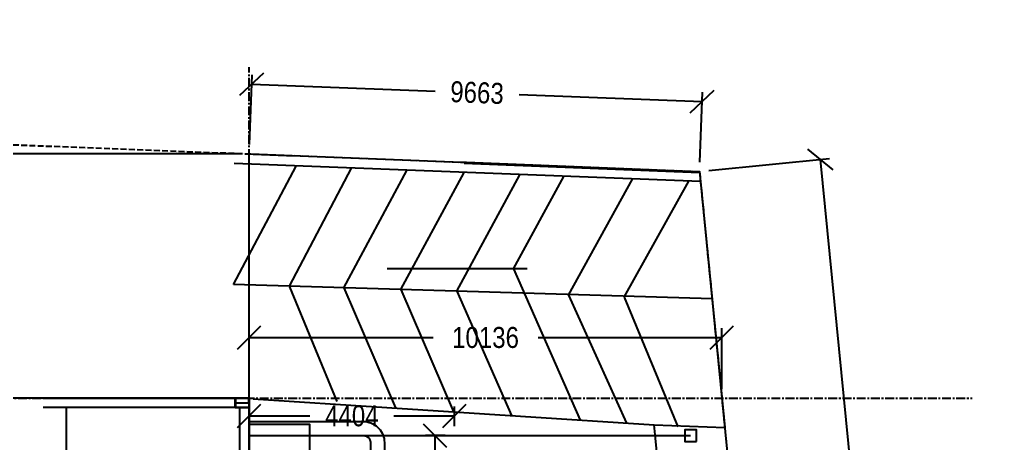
# Model space of a CAD drawing. Header units: millimetres. Extents: x -74219 to 26724, y -11313 to 45223.
# Drawn here: x -4925 to 15960, y 36129 to 45223 of the extents above; entities that cross this region are included whole.
import ezdxf

# ---------------------------------------------------------------- set-up
doc = ezdxf.new("R2010")
doc.units = ezdxf.units.MM
for name, pattern in [('CENTER', [5.08, 3.175, -0.635, 0.635, -0.635]), ('DASHDOT', [3.556, 2.54, -0.508, 0, -0.508]), ('DASHED', [1.524, 1.27, -0.254])]:
    doc.linetypes.add(name, pattern=pattern)
for name, color, linetype in [('SMK-ABOVE', 5, 'DASHED'), ('SMK-BLDG', 7, 'CONTINUOUS'), ('SMK-CONTEXT', 8, 'CONTINUOUS'), ('SMK-DIMS', 7, 'CONTINUOUS'), ('SMK-EXIST', 30, 'CONTINUOUS'), ('SMK-GLAZ', 5, 'CONTINUOUS'), ('SMK-GRID', 8, 'CENTER'), ('SMK-LOT', 1, 'DASHDOT'), ('SMK-R2-ROOF', 34, 'Continuous'), ('SMK-R2-STEPS', 7, 'Continuous'), ('SMK-ZONE', 3, 'CONTINUOUS')]:
    doc.layers.add(name, color=color, linetype=linetype)
doc.styles.add('OpenSansCondensed-Light', font='OpenSansCondensed-Light.ttf')
doc.dimstyles.new('SMK200', dxfattribs={"dimtxt": 450, "dimasz": 300, "dimexe": 200, "dimexo": 200, "dimgap": 100, "dimtad": 1, "dimdec": 0, "dimtsz": 250, "dimcen": 2.5, "dimazin": 3, "dimtfac": 1, "dimtmove": 0, "dimatfit": 3})

# ---------------------------------------------------------------- blocks, each defined once
blk = doc.blocks.new('_OBLIQUE')
at = {"color": 0, "linetype": 'BYBLOCK'}
blk.add_line((-0.5, -0.5), (0.5, 0.5), dxfattribs=at)
blk = doc.blocks.new('*D7')
for p, q in [((-200, 37100), (-10800, 37100)), ((-10600, 35500), (-10600, 37100)), ((-10600, 32100), (-10600, 33700)), ((-200, 32100), (-10800, 32100))]:
    blk.add_line(p, q)
at = {"layer": 'Defpoints'}
for p in [(0, 37100), (-10600, 32100), (0, 32100)]:
    blk.add_point(p, dxfattribs=at)
at = {"layer": 'SMK-DIMS', "xscale": 500, "yscale": 500, "rotation": 90}
for p in [(-10600, 37100), (-10600, 32100)]:
    blk.add_blockref('_OBLIQUE', p, dxfattribs=at)
at = {"layer": 'SMK-DIMS', "insert": (-10600, 34600), "char_height": 450, "attachment_point": 5, "rotation": 90, "style": 'OpenSansCondensed-Light'}
blk.add_mtext('5000', dxfattribs=at)
blk = doc.blocks.new('*D8')
for p, q in [((-200, 42340.2), (-10800, 42340.2)), ((-10600, 40620.1), (-10600, 42340.2)), ((-10600, 37100), (-10600, 38820.1)), ((-200, 37100), (-10800, 37100))]:
    blk.add_line(p, q)
at = {"layer": 'Defpoints'}
for p in [(0, 42340.2), (-10600, 37100), (0, 37100)]:
    blk.add_point(p, dxfattribs=at)
at = {"layer": 'SMK-DIMS', "xscale": 500, "yscale": 500, "rotation": 90}
for p in [(-10600, 42340.2), (-10600, 37100)]:
    blk.add_blockref('_OBLIQUE', p, dxfattribs=at)
at = {"layer": 'SMK-DIMS', "insert": (-10600, 39720.1), "char_height": 450, "attachment_point": 5, "rotation": 90, "style": 'OpenSansCondensed-Light'}
blk.add_mtext('5240', dxfattribs=at)
blk = doc.blocks.new('*D9')
for p, q in [((-200, 42340.2), (-12100, 42340.2)), ((-11900, 22295.1), (-11900, 42340.2)), ((-11900, 0), (-11900, 20045.1)), ((-200, 0), (-12100, 0))]:
    blk.add_line(p, q)
at = {"layer": 'Defpoints'}
for p in [(0, 42340.2), (-11900, 0), (0, 0)]:
    blk.add_point(p, dxfattribs=at)
at = {"layer": 'SMK-DIMS', "xscale": 500, "yscale": 500, "rotation": 90}
for p in [(-11900, 42340.2), (-11900, 0)]:
    blk.add_blockref('_OBLIQUE', p, dxfattribs=at)
at = {"layer": 'SMK-DIMS', "insert": (-11900, 21170.1), "char_height": 450, "attachment_point": 5, "rotation": 90, "style": 'OpenSansCondensed-Light'}
blk.add_mtext('42340', dxfattribs=at)
blk = doc.blocks.new('*D10')
for p, q in [((0, 37300), (0, 38600)), ((10136, 37300), (10136, 38600)), ((0, 38400), (3943, 38400)), ((6193, 38400), (10136, 38400))]:
    blk.add_line(p, q)
at = {"layer": 'Defpoints'}
for p in [(0, 38400), (0, 37100), (10136, 37100)]:
    blk.add_point(p, dxfattribs=at)
at = {"layer": 'SMK-DIMS', "xscale": 500, "yscale": 500}
for p in [(0, 38400), (10136, 38400)]:
    blk.add_blockref('_OBLIQUE', p, dxfattribs=at)
at = {"layer": 'SMK-DIMS', "insert": (5068, 38400), "char_height": 450, "attachment_point": 5, "style": 'OpenSansCondensed-Light'}
blk.add_mtext('10136', dxfattribs=at)
blk = doc.blocks.new('*D13')
for p, q in [((8, 42540), (66, 44039)), ((58, 43839), (3987, 43686)), ((9664, 42165), (9722, 43664)), ((5786, 43617), (9714, 43464))]:
    blk.add_line(p, q)
at = {"layer": 'Defpoints'}
for p in [(58, 43839), (0, 42340), (9656, 41965)]:
    blk.add_point(p, dxfattribs=at)
at = {"layer": 'SMK-DIMS', "xscale": 500, "yscale": 500, "rotation": -2.224565208188413}
for p in [(58, 43839), (9714, 43464)]:
    blk.add_blockref('_OBLIQUE', p, dxfattribs=at)
at = {"layer": 'SMK-DIMS', "insert": (4886, 43652), "char_height": 450, "attachment_point": 5, "rotation": 357.7754, "style": 'OpenSansCondensed-Light'}
blk.add_mtext('9663', dxfattribs=at)
blk = doc.blocks.new('*D14')
for p, q in [((9855, 41985), (12443, 42240)), ((12244, 42220), (14035, 24052)), ((14255, 21813), (16046, 3644)), ((13658, 3409), (16245, 3664))]:
    blk.add_line(p, q)
at = {"layer": 'Defpoints'}
for p in [(12244, 42220), (9656, 41965), (13459, 3389)]:
    blk.add_point(p, dxfattribs=at)
at = {"layer": 'SMK-DIMS', "xscale": 500, "yscale": 500, "rotation": -84.37057896927848}
for p in [(12244, 42220), (16046, 3644)]:
    blk.add_blockref('_OBLIQUE', p, dxfattribs=at)
at = {"layer": 'SMK-DIMS', "insert": (14145, 22932), "char_height": 450, "attachment_point": 5, "rotation": 275.6294, "style": 'OpenSansCondensed-Light'}
blk.add_mtext('38763', dxfattribs=at)
blk = doc.blocks.new('*D18')
for p, q in [((-0.4, 36500.2), (-0.4, 36920.2)), ((4403.1, 36500.2), (4403.1, 36920.2)), ((-0.4, 36720.2), (1301.35, 36720.2)), ((3101.35, 36720.2), (4403.1, 36720.2))]:
    blk.add_line(p, q)
at = {"layer": 'Defpoints'}
for p in [(-0.4, 36720.2), (-0.4, 36300.2), (4403.1, 36300.2)]:
    blk.add_point(p, dxfattribs=at)
at = {"layer": 'SMK-DIMS', "xscale": 500, "yscale": 500}
for p in [(-0.4, 36720.2), (4403.1, 36720.2)]:
    blk.add_blockref('_OBLIQUE', p, dxfattribs=at)
at = {"layer": 'SMK-DIMS', "insert": (2201.35, 36720.2), "char_height": 450, "attachment_point": 5, "style": 'OpenSansCondensed-Light'}
blk.add_mtext('4404', dxfattribs=at)
blk = doc.blocks.new('*D19')
for p, q in [((4203.1, 36300.2), (3783.1, 36300.2)), ((3983.1, 36300.2), (3983.1, 33381.35)), ((3983.1, 31581.35), (3983.1, 28662.5)), ((4203.1, 28662.5), (3783.1, 28662.5))]:
    blk.add_line(p, q)
at = {"layer": 'Defpoints'}
for p in [(3983.1, 36300.2), (4403.1, 36300.2), (4403.1, 28662.5)]:
    blk.add_point(p, dxfattribs=at)
at = {"layer": 'SMK-DIMS', "xscale": 500, "yscale": 500, "rotation": -90}
for p in [(3983.1, 36300.2), (3983.1, 28662.5)]:
    blk.add_blockref('_OBLIQUE', p, dxfattribs=at)
at = {"layer": 'SMK-DIMS', "insert": (3983.1, 32481.35), "char_height": 450, "attachment_point": 5, "rotation": 270, "style": 'OpenSansCondensed-Light'}
blk.add_mtext('7638', dxfattribs=at)

msp = doc.modelspace()

# ---------------------------------------------------------------- linework, layer by layer
at = {"layer": 'SMK-ABOVE', "ltscale": 50}
msp.add_lwpolyline([(4403.1, 28662.5), (3.1, 28662.5), (-0.4, 36300.2), (4399.6, 36300.2)], dxfattribs=at)
at = {"layer": 'SMK-BLDG'}
for points in [[(-4420.4, 37099.6), (-0.4, 37099.8), (-0.4, 36900.2), (-4420.4, 36900)], [(-300.4, 36899.8), (-0.4, 36899.8), (-0.4, 37099.8), (-300.4, 37099.8)], [(-0.4, 36900.2), (-0.4, 34670.2), (-3920.4, 34670.2), (-3920.4, 36900.2)], [(-0.4, 34670.5), (-200.4, 34670.5), (-200.4, 36900), (-0.4, 36900)]]:
    msp.add_lwpolyline(points, dxfattribs=at)
at = {"layer": 'SMK-CONTEXT'}
for points in [[(-339, 39539.5), (1010.2, 42079.1)], [(9676.6, 41747.6), (-323.4, 42130.9)], [(865.5, 39500.4), (2197, 42033)], [(2026.1, 39466.2), (3378.9, 41987.1)], [(4612.8, 42139.3), (9657, 41943.4)], [(3253.6, 39430.1), (4607.1, 41939.4)], [(4451.7, 39394.8), (5804.7, 41892.9)], [(5665.1, 39873.8), (6744.9, 41856.3)], [(6843.6, 39313.8), (8217.3, 41799.2)], [(8041.1, 39265.5), (9423.8, 41752.3)], [(9676.6, 41748.2), (10196.6, 36469.1)], [(5959.9, 39873.8), (2959.8, 39873.8)], [(5665.1, 39873.8), (7093.8, 36631.9)], [(9924.1, 39233.8), (-337.5, 39535.7)], [(865.1, 39489.3), (1882.7, 37031.1)], [(2026.1, 39466.2), (3134.2, 36896.7)], [(3253.6, 39430.1), (4382, 36809.3)], [(4451.7, 39394.8), (5627.8, 36727.8)], [(6843.6, 39313.8), (8087.5, 36566.9)], [(8041.1, 39265.5), (9190, 36490.1)], [(83.6, 37090.5), (8685, 36527.8)]]:
    msp.add_lwpolyline(points, dxfattribs=at)
at = {"layer": 'SMK-EXIST'}
for points in [[(-0.4, 36600.2), (2449.6, 36600.2), (2491.1, 36598.3), (2532.3, 36592.6), (2572.7, 36583.1), (2612.1, 36569.9), (2650.2, 36553.1), (2686.5, 36532.8), (2720.8, 36509.4), (2752.8, 36482.8), (2782.1, 36453.4), (2808.7, 36421.4), (2832.2, 36387.1), (2852.4, 36350.8), (2869.2, 36312.8), (2882.4, 36273.4), (2891.9, 36232.9), (2897.7, 36191.8), (2899.6, 36150.2), (2899.6, 28812.5)], [(11991.6, 18357.5), (10494.1, 18209.8), (8708.1, 36317.6), (8685, 36527.8), (10199.9, 36470.3)], [(-0.4, 36300.2), (2449.6, 36300.2), (2462.7, 36299.7), (2475.6, 36298), (2488.4, 36295.1), (2500.9, 36291.2), (2513, 36286.2), (2524.6, 36280.1), (2535.6, 36273.1), (2546, 36265.1), (2555.7, 36256.3), (2564.5, 36246.7), (2572.5, 36236.3), (2579.5, 36225.2), (2585.5, 36213.6), (2590.5, 36201.5), (2594.5, 36189.1), (2597.3, 36176.3), (2599, 36163.3), (2599.6, 36150.2), (2599.6, 28812.5)]]:
    msp.add_lwpolyline(points, dxfattribs=at)
at = {"layer": 'SMK-GLAZ'}
msp.add_lwpolyline([(-9.4, 36996.8), (-291.4, 36996.8), (-291.4, 36899.8), (-300.4, 36899.8), (-300.4, 37099.8), (-291.4, 37099.8), (-291.4, 37002.8), (-9.4, 37002.8), (-9.4, 37099.8), (-0.4, 37099.8), (-0.4, 36899.8), (-9.4, 36899.8)], dxfattribs=at)
at = {"layer": 'SMK-GRID', "ltscale": 60}
for p, q in [((0, -5600), (0, 44200)), ((-14100, 37100), (15500, 37100))]:
    msp.add_line(p, q, dxfattribs=at)
at = {"layer": 'SMK-LOT', "ltscale": 50}
msp.add_lwpolyline([(-74219, 45222.9), (9656.2, 41965.1), (14057.3, -2684.6), (118.1, -6151.6), (-2408.5, -1837), (-5432.8, -1692.1), (-9138.8, -3360.4)], dxfattribs=at)
at = {"layer": 'SMK-R2-ROOF'}
msp.add_line((0, 36300), (9464.6, 36300), dxfattribs=at)
msp.add_lwpolyline([(9589.6, 36175), (9589.6, 36425), (9339.6, 36425), (9339.6, 36175)], close=True, dxfattribs=at)
at = {"layer": 'SMK-R2-STEPS'}
msp.add_line((1300, 30900), (1300, 36540), dxfattribs=at)
msp.add_lwpolyline([(1300, 30900), (1300, 36540), (0, 36540), (0, 30900)], close=True, dxfattribs=at)
at = {"layer": 'SMK-ZONE'}
msp.add_lwpolyline([(0, 42340.2), (9656.2, 41965.1), (13458.6, 3389.2), (-167.5, 0), (-7250, 0), (-7250, 4100), (0, 4100)], close=True, dxfattribs=at)

# ---------------------------------------------------------------- dimensions: what is measured, and where the dimension line sits
at = {"layer": 'SMK-DIMS'}
for base, p1, p2, angle, picture, middle in [((58.2, 43839.1), (0, 42340.2), (9656.2, 41965.1), 357.77543, '*D13', (4886.3, 43651.5)), ((-11900, 0), (0, 0), (0, 42340.2), 90, '*D9', (-11900, 21170.1)), ((-10600, 37100), (0, 37100), (0, 42340.2), 90, '*D8', (-10600, 39720.1)), ((12243.7, 42220.1), (9656.2, 41965.1), (13458.6, 3389.2), 275.62942, '*D14', (14144.9, 22932.2)), ((-10600, 32100), (0, 32100), (0, 37100), 90, '*D7', (-10600, 34600)), ((3983.1, 36300.2), (4403.1, 36300.2), (4403.1, 28662.5), 270, '*D19', (3983.1, 32481.3))]:
    dim = msp.add_linear_dim(base=base, p1=p1, p2=p2, angle=angle, dimstyle='SMK200', dxfattribs=at)
    dim.commit()
    dim.dimension.update_dxf_attribs({"geometry": picture, "text_midpoint": middle})
for base, p1, p2, picture, middle in [((0, 38400), (0, 37100), (10136, 37100), '*D10', (5068, 38400)), ((-0.4, 36720.2), (-0.4, 36300.2), (4403.1, 36300.2), '*D18', (2201.35, 36720.2))]:
    dim = msp.add_linear_dim(base=base, p1=p1, p2=p2, dimstyle='SMK200', dxfattribs=at)
    dim.commit()
    dim.dimension.update_dxf_attribs({"geometry": picture, "text_midpoint": middle})

doc.saveas('drawing.dxf')
